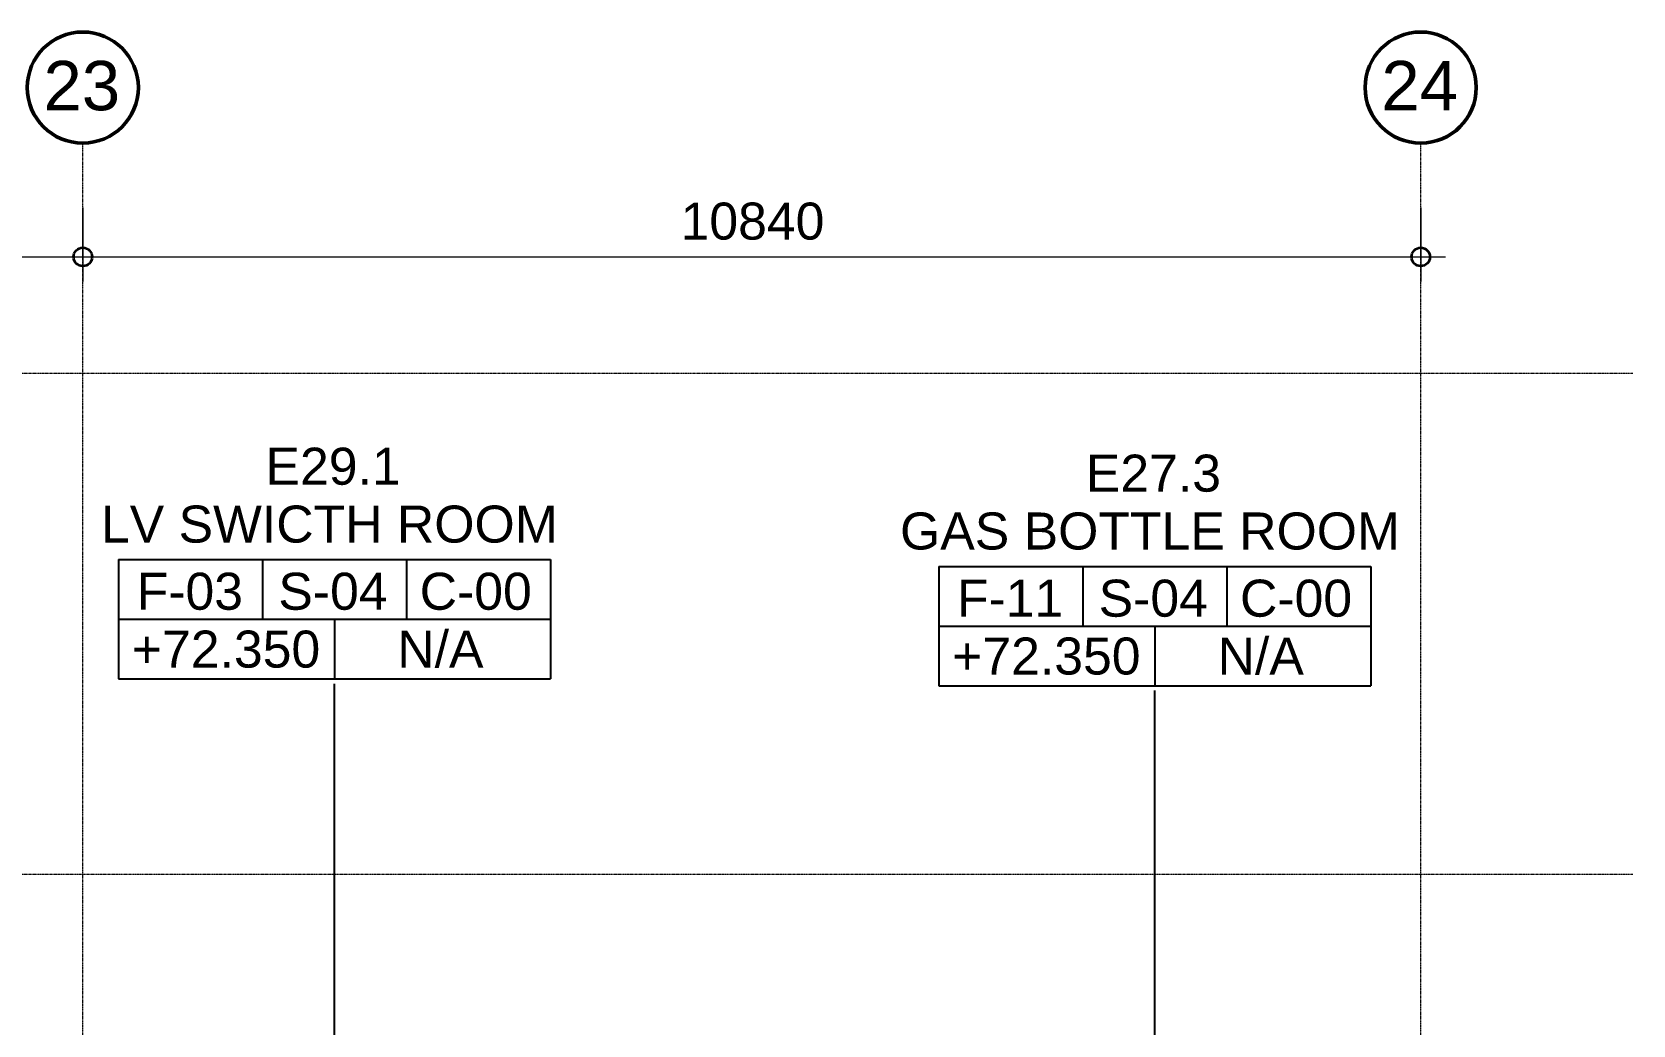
# Model space of a CAD drawing. Header units: millimetres. Extents: x -725999 to -647408, y -21008 to 19019.
# Drawn here: x -665294 to -652322, y 10973 to 19019 of the extents above; entities that cross this region are included whole.
import ezdxf

# ---------------------------------------------------------------- set-up
doc = ezdxf.new("R2010")
doc.units = ezdxf.units.MM
doc.linetypes.add('DPA_Grid _ Level 100', pattern=[10, 5.5, -1.6, 1.3, -1.6])
for name, color, linetype, lineweight in [('A-ANNO-DIMS', 1, 'Continuous', 9), ('A-ANNO-DIMS-100', 1, 'Continuous', 9), ('A-ROOM-IDEN', 3, 'Continuous', 25), ('A-ROOM-LINE', 3, 'Continuous', 25), ('S-GRID', 251, 'Continuous', 9), ('S-GRID-IDEN', 3, 'Continuous', 50)]:
    doc.layers.add(name, color=color, linetype=linetype, lineweight=lineweight)
doc.styles.add('Arial', font='arial.ttf', dxfattribs={"height": 400})
doc.styles.add('Arial_2', font='arial.ttf', dxfattribs={"height": 300})
doc.dimstyles.new('DPA-DIM-3_0_C-C', dxfattribs={"dimscale": 304.8, "dimtxt": 306.07782, "dimasz": 0.492126, "dimexe": 0.656168, "dimexo": 0.0625, "dimgap": 0.164042, "dimtad": 1, "dimdec": 0, "dimzin": 0, "dimdsep": 46, "dimtxsty": 'Arial_2', "dimblk1": 'DOTBLANK', "dimblk2": 'DOTBLANK', "dimsah": 1, "dimcen": 0.09, "dimdle": 0.656168, "dimadec": 8, "dimazin": 0, "dimtfac": 1, "dimtdec": 4, "dimtix": 1, "dimtmove": 0, "dimatfit": 3, "dimfxl": 1.312336, "dimfxlon": 1, "dimtvp": 1, "dimtolj": 1, "dimtzin": 0, "dimarcsym": 2})

# ---------------------------------------------------------------- blocks, each defined once
blk = doc.blocks.new('Grid - 100 Scale-2291345-4283-01 ENLARGED LOWER PLATFORM LEVEL - REFLECTED CEILING PLAN - SHEET 4')
at = {"layer": 'S-GRID-IDEN'}
blk.add_circle((0, 0), 4.5, dxfattribs=at)
blk = doc.blocks.new('DIMBLOCK5-4283-01 ENLARGED LOWER PLATFORM LEVEL - REFLECTED CEILING PLAN - SHEET 4')
at = {"layer": 'A-ANNO-DIMS-100'}
for p, q in [((-676282, 17597), (-676282, 16997)), ((-676282, 17197), (-676282, 17597)), ((-664882, 17597), (-664882, 16997)), ((-664882, 17197), (-664882, 17597)), ((-676282, 17197), (-664882, 17197))]:
    blk.add_line(p, q, dxfattribs=at)
at = {"layer": 'A-ANNO-DIMS-100', "lineweight": 35}
for centre in [(-676282, 17197), (-664882, 17197)]:
    blk.add_circle(centre, 75, dxfattribs=at)
at = {"layer": 'A-ANNO-DIMS-100', "color": 0, "insert": (-671159, 17637), "char_height": 300, "width": 1384.41, "attachment_point": 1, "line_spacing_factor": 0.941778, "style": 'Arial_2'}
blk.add_mtext('11400', dxfattribs=at)
blk = doc.blocks.new('_DotBlank')
at = {"color": 0, "linetype": 'ByBlock', "lineweight": -2}
blk.add_line((-0.5, 0), (-1, 0), dxfattribs=at)
blk.add_circle((0, 0), 0.5, dxfattribs=at)
blk = doc.blocks.new('DIMBLOCK6-4283-01 ENLARGED LOWER PLATFORM LEVEL - REFLECTED CEILING PLAN - SHEET 4')
at = {"layer": 'A-ANNO-DIMS-100'}
for p, q in [((-664882, 17597), (-664882, 16997)), ((-664882, 17197), (-664882, 17597)), ((-654042, 17597), (-654042, 16997)), ((-654042, 17197), (-654042, 17597)), ((-664882, 17197), (-653842, 17197))]:
    blk.add_line(p, q, dxfattribs=at)
at = {"layer": 'A-ANNO-DIMS-100', "lineweight": 35}
for centre in [(-664882, 17197), (-654042, 17197)]:
    blk.add_circle(centre, 75, dxfattribs=at)
at = {"layer": 'A-ANNO-DIMS-100', "color": 0, "insert": (-660039, 17637), "char_height": 300, "width": 1384.41, "attachment_point": 1, "line_spacing_factor": 0.941778, "style": 'Arial_2'}
blk.add_mtext('10840', dxfattribs=at)
blk = doc.blocks.new('DPA_Room Tag Box - Standard-4486259-4283-01 ENLARGED LOWER PLATFORM LEVEL - REFLECTED CEILING PLAN - SHEET 4')
at = {"layer": 'A-ROOM-LINE'}
for p, q in [((-17.5, -2.94), (-17.5, -12.6)), ((-17.5, -2.94), (17.5, -2.94)), ((-5.83, -2.94), (-5.83, -7.77)), ((5.83, -2.94), (5.83, -7.77)), ((17.5, -2.94), (17.5, -12.6)), ((-17.5, -7.77), (17.5, -7.77)), ((0, -7.77), (0, -12.6)), ((-17.5, -12.6), (17.5, -12.6))]:
    blk.add_line(p, q, dxfattribs=at)

msp = doc.modelspace()

# ---------------------------------------------------------------- linework, layer by layer
at = {"layer": 'A-ROOM-IDEN'}
for p, q in [((-662843.4, 5615.2), (-662843.4, 13738.3)), ((-656196.9, 4047.9), (-656196.9, 13682.2))]:
    msp.add_line(p, q, dxfattribs=at)
at = {"layer": 'S-GRID', "linetype": 'DPA_Grid _ Level 100'}
for p, q in [((-664882.4, -21007.6), (-664882.4, 18119)), ((-654042.4, -21007.6), (-654042.4, 18119)), ((-652322.4, 16252), (-724638.4, 16252)), ((-652322.4, 12194), (-724638.4, 12194))]:
    msp.add_line(p, q, dxfattribs=at)

# ---------------------------------------------------------------- block references
at = {"layer": 'A-ROOM-IDEN', "xscale": 99.99999999999993, "yscale": 99.99999999999993, "zscale": 99.99999999999993}
for p in [(-662843.4, 15038.3), (-656196.9, 14982.2)]:
    msp.add_blockref('DPA_Room Tag Box - Standard-4486259-4283-01 ENLARGED LOWER PLATFORM LEVEL - REFLECTED CEILING PLAN - SHEET 4', p, dxfattribs=at)
at = {"layer": 'S-GRID-IDEN', "xscale": 99.99999999999993, "yscale": 99.99999999999993, "zscale": 99.99999999999993}
for p in [(-664882.4, 18569), (-654042.4, 18569)]:
    msp.add_blockref('Grid - 100 Scale-2291345-4283-01 ENLARGED LOWER PLATFORM LEVEL - REFLECTED CEILING PLAN - SHEET 4', p, dxfattribs=at)

# ---------------------------------------------------------------- texts
at = {"layer": 'A-ROOM-IDEN', "lineweight": 9, "char_height": 300, "attachment_point": 1, "style": 'Arial_2'}
for s, insert, width in [('E29.1', (-663402, 15650.9), 1354.852), ('E27.3', (-656755.5, 15594.7), 1354.852), ('LV SWICTH ROOM', (-664735.4, 15182), 4577.636), ('GAS BOTTLE ROOM', (-658260.9, 15125.9), 4994.513), ('F-03', (-664446.1, 14637.7), 1058.227), ('S-04', (-663297.9, 14637.7), 1090.295), ('C-00', (-662152.8, 14637.7), 1114.346), ('F-11', (-657799.6, 14581.6), 1058.227), ('S-04', (-656651.4, 14581.6), 1090.295), ('C-00', (-655506.3, 14581.6), 1114.346), ('+72.350', (-664485.2, 14169), 1883.966), ('N/A', (-662334.3, 14169), 857.806), ('+72.350', (-657838.6, 14112.9), 1883.966), ('N/A', (-655687.8, 14112.9), 857.806)]:
    msp.add_mtext(s, dxfattribs=dict(at, insert=insert, width=width))
at = {"layer": 'S-GRID-IDEN', "lineweight": 9, "char_height": 400, "width": 753.586, "attachment_point": 1, "style": 'Arial'}
for s, insert in [('23', (-665201.2, 18784.9)), ('24', (-654361.2, 18784.9))]:
    msp.add_mtext(s, dxfattribs=dict(at, insert=insert))

# ---------------------------------------------------------------- dimensions: what is measured, and where the dimension line sits
at = {"layer": 'A-ANNO-DIMS'}
for base, p1, p2, override, picture, middle in [((-664882.4, 17197.1), (-676282.4, 17597.1), (-664882.4, 17597.1), {"dimpost": '<>', "dimfxl": 11400}, 'DIMBLOCK5-4283-01 ENLARGED LOWER PLATFORM LEVEL - REFLECTED CEILING PLAN - SHEET 4', (-670582.4, 17400.3)), ((-654042.4, 17197.1), (-664882.4, 17597.1), (-654042.4, 17597.1), {"dimpost": '<>', "dimfxl": 10840}, 'DIMBLOCK6-4283-01 ENLARGED LOWER PLATFORM LEVEL - REFLECTED CEILING PLAN - SHEET 4', (-659462.4, 17400.3))]:
    dim = msp.add_linear_dim(base=base, p1=p1, p2=p2, dimstyle='DPA-DIM-3_0_C-C', override=override, dxfattribs=at)
    dim.commit()
    dim.dimension.update_dxf_attribs({"geometry": picture, "text_midpoint": middle})

doc.saveas('drawing.dxf')
